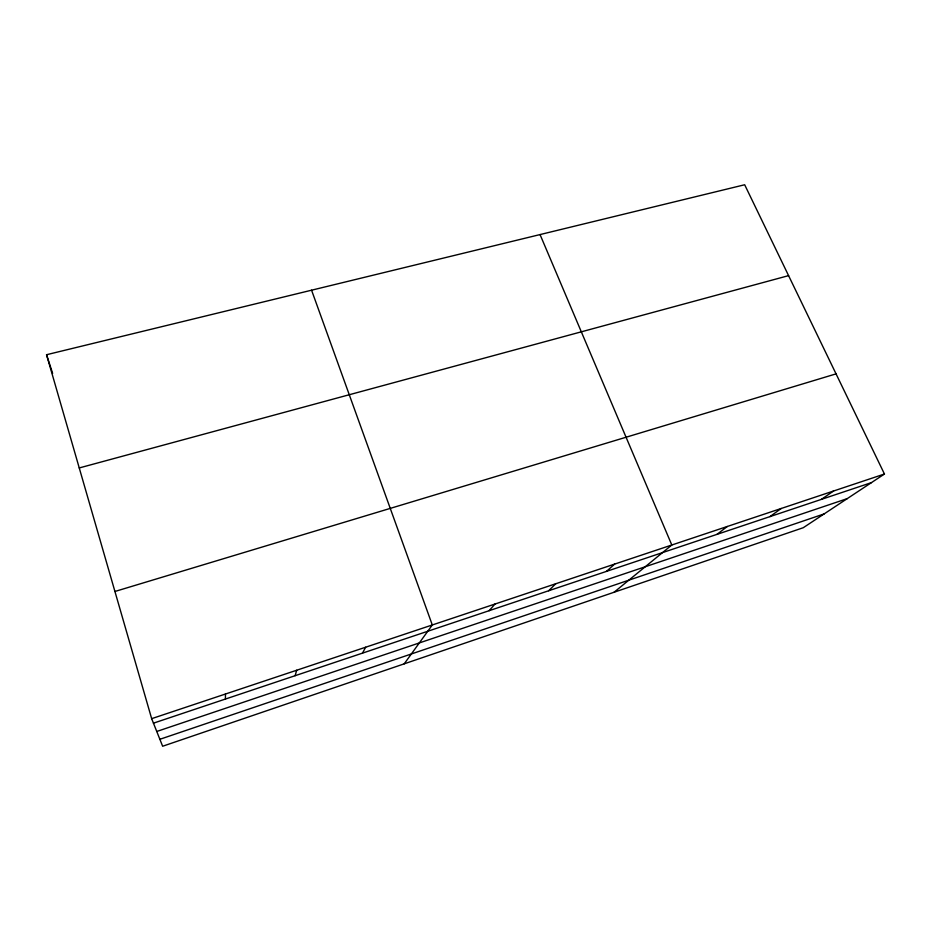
<?xml version="1.0" encoding="UTF-8"?>
<svg xmlns="http://www.w3.org/2000/svg" width="931" height="931" viewBox="0 0 931 931"><rect width="100%" height="100%" fill="white"/><g stroke="black" fill="none" stroke-linecap="round" stroke-linejoin="round"><path stroke-width="1.4" d="M295.104 675.708L296.698 670.239M362.496 653.131L365.627 647.231M404.217 663.838L432.298 624.969L311.571 290.204M489.124 610.713L494.978 604.044M548.65 590.766L555.726 583.76M606.43 571.413L614.646 564.093M614.064 592.256L671.81 545.007L540.05 234.577M716.998 534.359L727.309 526.481M769.949 516.624L781.202 508.489M821.41 499.377L833.559 491.009M884.45 474.019L803.267 527.714L162.634 746.243L151.66 718.662L46.55 354.723L744.672 184.757L884.45 474.019L151.66 718.662M159.864 739.295L824.121 513.924M156.757 731.475L847.245 498.632M153.452 723.166L871.463 482.607M114.92 591.476L836.061 373.866M79.251 467.944L788.592 275.634M46.55 354.723L52.636 373.378M225.418 694.037L225.465 699.041"/></g></svg>
